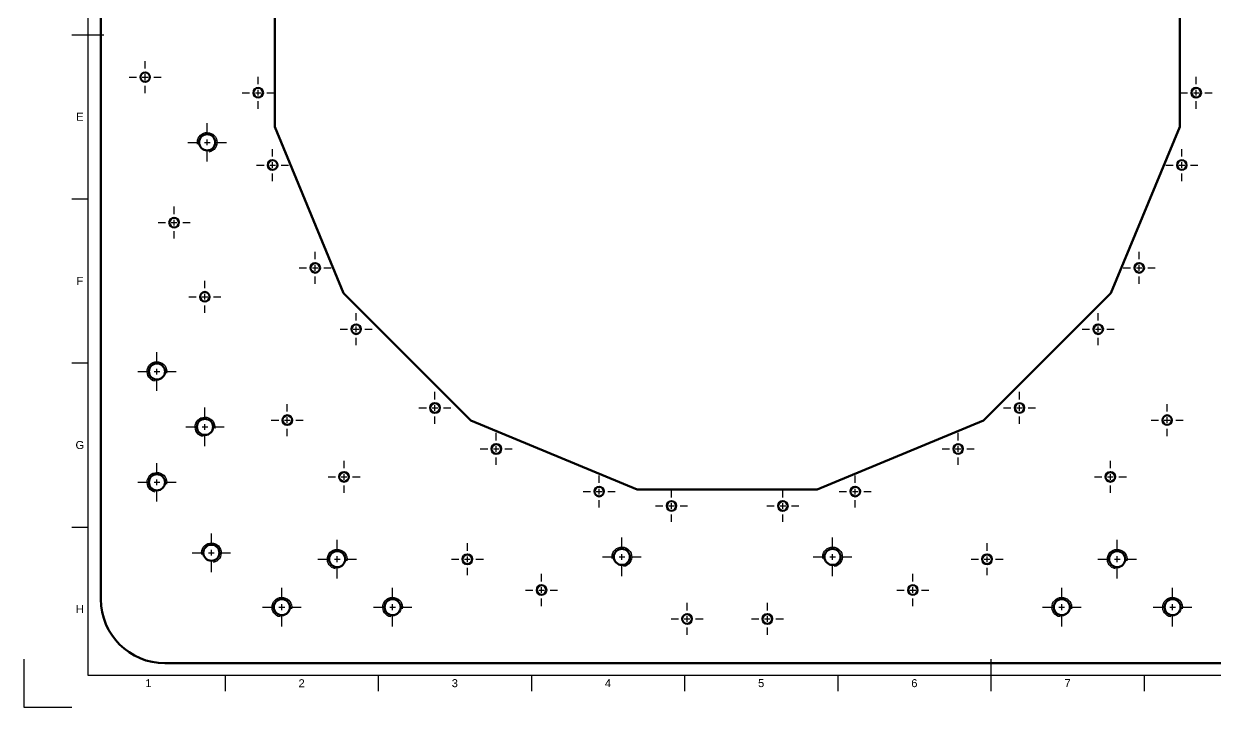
# Model space of a CAD drawing. Header units: millimetres. Extents: x 0 to 594, y 0 to 420.
# Drawn here: x 0 to 372, y 0 to 213.4 of the extents above; entities that cross this region are included whole.
import ezdxf
from ezdxf.enums import TextEntityAlignment as Align

# ---------------------------------------------------------------- set-up
doc = ezdxf.new("R2010")
doc.units = ezdxf.units.MM
doc.header["$LTSCALE"] = 0.75
doc.linetypes.add('CENTER2', pattern=[28.575, 19.05, -3.175, 3.175, -3.175])
for name, color, linetype, lineweight in [('BORDER', 7, 'Continuous', 25), ('Smart Centers', 7, 'CENTER2', 25), ('Visible', 7, 'Continuous', 50), ('Visible Narrow', 7, 'Continuous', 25)]:
    doc.layers.add(name, color=color, linetype=linetype, lineweight=lineweight)
doc.styles.add('FusionTitle', font='arial.ttf')

# ---------------------------------------------------------------- blocks, each defined once
blk = doc.blocks.new('ISO_A2_SHEET')
at = {"layer": 'BORDER'}
for p, q in [((20, 410), (20, 10)), ((15, 210), (25, 210)), ((15, 158.75), (20, 158.75)), ((15, 107.5), (20, 107.5)), ((15, 56.25), (20, 56.25)), ((302, 15), (302, 5)), ((20, 10), (584, 10)), ((62.8335, 10), (62.8335, 5)), ((110.6668, 10), (110.6668, 5)), ((158.5001, 10), (158.5001, 5)), ((206.3334, 10), (206.3334, 5)), ((254.1667, 10), (254.1667, 5)), ((349.8333, 10), (349.8333, 5))]:
    blk.add_line(p, q, dxfattribs=at)
at = {"layer": 'Defpoints'}
for p, q in [((0, 15), (0, 0)), ((0, 0), (15, 0))]:
    blk.add_line(p, q, dxfattribs=at)
at = {"layer": 'BORDER', "style": 'FusionTitle'}
for s, p in [('E', (17.5, 184.375)), ('F', (17.5, 133.125)), ('G', (17.5, 81.875)), ('H', (17.5, 30.625)), ('1', (38.91685, 7.5)), ('2', (86.75015, 7.5)), ('3', (134.58345, 7.5)), ('4', (182.41675, 7.5)), ('5', (230.25005, 7.5)), ('6', (278.08335, 7.5)), ('7', (325.91665, 7.5))]:
    blk.add_text(s, height=2.5, dxfattribs=at).set_placement(p, align=Align.MIDDLE)
blk = doc.blocks.new('*U31')
at = {"layer": 'Smart Centers', "color": 0, "ltscale": 0.75, "transparency": 16777216}
for p, q in [((0, 2.678906), (0, 5)), ((-5, 0), (-2.678906, 0)), ((2.678906, 0), (5, 0)), ((0, -5), (0, -2.678906))]:
    blk.add_line(p, q, dxfattribs=at)
at = {"layer": 'Smart Centers', "color": 0, "linetype": 'Continuous', "ltscale": 0.75, "transparency": 16777216}
for p, q in [((-0.892969, 0), (0.892969, 0)), ((0, -0.892969), (0, 0.892969))]:
    blk.add_line(p, q, dxfattribs=at)
blk = doc.blocks.new('*U32')
at = {"layer": 'Smart Centers', "color": 0, "ltscale": 0.75, "transparency": 16777216}
for p, q in [((0, 2.678906), (0, 5)), ((-5, 0), (-2.678906, 0)), ((2.678906, 0), (5, 0)), ((0, -5), (0, -2.678906))]:
    blk.add_line(p, q, dxfattribs=at)
at = {"layer": 'Smart Centers', "color": 0, "linetype": 'Continuous', "ltscale": 0.75, "transparency": 16777216}
for p, q in [((-0.892969, 0), (0.892969, 0)), ((0, -0.892969), (0, 0.892969))]:
    blk.add_line(p, q, dxfattribs=at)
blk = doc.blocks.new('*U35')
at = {"layer": 'Smart Centers', "color": 0, "ltscale": 0.75, "transparency": 16777216}
for p, q in [((0, 2.678906), (0, 5)), ((-5, 0), (-2.678906, 0)), ((2.678906, 0), (5, 0)), ((0, -5), (0, -2.678906))]:
    blk.add_line(p, q, dxfattribs=at)
at = {"layer": 'Smart Centers', "color": 0, "linetype": 'Continuous', "ltscale": 0.75, "transparency": 16777216}
for p, q in [((-0.892969, 0), (0.892969, 0)), ((0, -0.892969), (0, 0.892969))]:
    blk.add_line(p, q, dxfattribs=at)
blk = doc.blocks.new('*U36')
at = {"layer": 'Smart Centers', "color": 0, "ltscale": 0.75, "transparency": 16777216}
for p, q in [((0, 2.678906), (0, 5)), ((-5, 0), (-2.678906, 0)), ((2.678906, 0), (5, 0)), ((0, -5), (0, -2.678906))]:
    blk.add_line(p, q, dxfattribs=at)
at = {"layer": 'Smart Centers', "color": 0, "linetype": 'Continuous', "ltscale": 0.75, "transparency": 16777216}
for p, q in [((-0.892969, 0), (0.892969, 0)), ((0, -0.892969), (0, 0.892969))]:
    blk.add_line(p, q, dxfattribs=at)
blk = doc.blocks.new('*U37')
at = {"layer": 'Smart Centers', "color": 0, "ltscale": 0.75, "transparency": 16777216}
for p, q in [((0, 2.678906), (0, 5)), ((-5, 0), (-2.678906, 0)), ((2.678906, 0), (5, 0)), ((0, -5), (0, -2.678906))]:
    blk.add_line(p, q, dxfattribs=at)
at = {"layer": 'Smart Centers', "color": 0, "linetype": 'Continuous', "ltscale": 0.75, "transparency": 16777216}
for p, q in [((-0.892969, 0), (0.892969, 0)), ((0, -0.892969), (0, 0.892969))]:
    blk.add_line(p, q, dxfattribs=at)
blk = doc.blocks.new('*U38')
at = {"layer": 'Smart Centers', "color": 0, "ltscale": 0.75, "transparency": 16777216}
for p, q in [((0, 2.678906), (0, 5)), ((-5, 0), (-2.678906, 0)), ((2.678906, 0), (5, 0)), ((0, -5), (0, -2.678906))]:
    blk.add_line(p, q, dxfattribs=at)
at = {"layer": 'Smart Centers', "color": 0, "linetype": 'Continuous', "ltscale": 0.75, "transparency": 16777216}
for p, q in [((-0.892969, 0), (0.892969, 0)), ((0, -0.892969), (0, 0.892969))]:
    blk.add_line(p, q, dxfattribs=at)
blk = doc.blocks.new('*U39')
at = {"layer": 'Smart Centers', "color": 0, "ltscale": 0.75, "transparency": 16777216}
for p, q in [((0, 2.678906), (0, 5)), ((-5, 0), (-2.678906, 0)), ((2.678906, 0), (5, 0)), ((0, -5), (0, -2.678906))]:
    blk.add_line(p, q, dxfattribs=at)
at = {"layer": 'Smart Centers', "color": 0, "linetype": 'Continuous', "ltscale": 0.75, "transparency": 16777216}
for p, q in [((-0.892969, 0), (0.892969, 0)), ((0, -0.892969), (0, 0.892969))]:
    blk.add_line(p, q, dxfattribs=at)
blk = doc.blocks.new('*U40')
at = {"layer": 'Smart Centers', "color": 0, "ltscale": 0.75, "transparency": 16777216}
for p, q in [((0, 2.678906), (0, 5)), ((-5, 0), (-2.678906, 0)), ((2.678906, 0), (5, 0)), ((0, -5), (0, -2.678906))]:
    blk.add_line(p, q, dxfattribs=at)
at = {"layer": 'Smart Centers', "color": 0, "linetype": 'Continuous', "ltscale": 0.75, "transparency": 16777216}
for p, q in [((-0.892969, 0), (0.892969, 0)), ((0, -0.892969), (0, 0.892969))]:
    blk.add_line(p, q, dxfattribs=at)
blk = doc.blocks.new('*U41')
at = {"layer": 'Smart Centers', "color": 0, "ltscale": 0.75, "transparency": 16777216}
for p, q in [((0, 2.678906), (0, 5)), ((-5, 0), (-2.678906, 0)), ((2.678906, 0), (5, 0)), ((0, -5), (0, -2.678906))]:
    blk.add_line(p, q, dxfattribs=at)
at = {"layer": 'Smart Centers', "color": 0, "linetype": 'Continuous', "ltscale": 0.75, "transparency": 16777216}
for p, q in [((-0.892969, 0), (0.892969, 0)), ((0, -0.892969), (0, 0.892969))]:
    blk.add_line(p, q, dxfattribs=at)
blk = doc.blocks.new('*U42')
at = {"layer": 'Smart Centers', "color": 0, "ltscale": 0.75, "transparency": 16777216}
for p, q in [((0, 2.678906), (0, 5)), ((-5, 0), (-2.678906, 0)), ((2.678906, 0), (5, 0)), ((0, -5), (0, -2.678906))]:
    blk.add_line(p, q, dxfattribs=at)
at = {"layer": 'Smart Centers', "color": 0, "linetype": 'Continuous', "ltscale": 0.75, "transparency": 16777216}
for p, q in [((-0.892969, 0), (0.892969, 0)), ((0, -0.892969), (0, 0.892969))]:
    blk.add_line(p, q, dxfattribs=at)
blk = doc.blocks.new('*U43')
at = {"layer": 'Smart Centers', "color": 0, "ltscale": 0.75, "transparency": 16777216}
for p, q in [((0, 2.678906), (0, 5)), ((-5, 0), (-2.678906, 0)), ((2.678906, 0), (5, 0)), ((0, -5), (0, -2.678906))]:
    blk.add_line(p, q, dxfattribs=at)
at = {"layer": 'Smart Centers', "color": 0, "linetype": 'Continuous', "ltscale": 0.75, "transparency": 16777216}
for p, q in [((-0.892969, 0), (0.892969, 0)), ((0, -0.892969), (0, 0.892969))]:
    blk.add_line(p, q, dxfattribs=at)
blk = doc.blocks.new('*U44')
at = {"layer": 'Smart Centers', "color": 0, "ltscale": 0.75, "transparency": 16777216}
for p, q in [((0, 2.678906), (0, 5)), ((-5, 0), (-2.678906, 0)), ((2.678906, 0), (5, 0)), ((0, -5), (0, -2.678906))]:
    blk.add_line(p, q, dxfattribs=at)
at = {"layer": 'Smart Centers', "color": 0, "linetype": 'Continuous', "ltscale": 0.75, "transparency": 16777216}
for p, q in [((-0.892969, 0), (0.892969, 0)), ((0, -0.892969), (0, 0.892969))]:
    blk.add_line(p, q, dxfattribs=at)
blk = doc.blocks.new('*U45')
at = {"layer": 'Smart Centers', "color": 0, "ltscale": 0.75, "transparency": 16777216}
for p, q in [((0, 2.678906), (0, 5)), ((-5, 0), (-2.678906, 0)), ((2.678906, 0), (5, 0)), ((0, -5), (0, -2.678906))]:
    blk.add_line(p, q, dxfattribs=at)
at = {"layer": 'Smart Centers', "color": 0, "linetype": 'Continuous', "ltscale": 0.75, "transparency": 16777216}
for p, q in [((-0.892969, 0), (0.892969, 0)), ((0, -0.892969), (0, 0.892969))]:
    blk.add_line(p, q, dxfattribs=at)
blk = doc.blocks.new('*U46')
at = {"layer": 'Smart Centers', "color": 0, "ltscale": 0.75, "transparency": 16777216}
for p, q in [((0, 2.678906), (0, 5)), ((-5, 0), (-2.678906, 0)), ((2.678906, 0), (5, 0)), ((0, -5), (0, -2.678906))]:
    blk.add_line(p, q, dxfattribs=at)
at = {"layer": 'Smart Centers', "color": 0, "linetype": 'Continuous', "ltscale": 0.75, "transparency": 16777216}
for p, q in [((-0.892969, 0), (0.892969, 0)), ((0, -0.892969), (0, 0.892969))]:
    blk.add_line(p, q, dxfattribs=at)
blk = doc.blocks.new('*U47')
at = {"layer": 'Smart Centers', "color": 0, "ltscale": 0.75, "transparency": 16777216}
for p, q in [((0, 2.678906), (0, 5)), ((-5, 0), (-2.678906, 0)), ((2.678906, 0), (5, 0)), ((0, -5), (0, -2.678906))]:
    blk.add_line(p, q, dxfattribs=at)
at = {"layer": 'Smart Centers', "color": 0, "linetype": 'Continuous', "ltscale": 0.75, "transparency": 16777216}
for p, q in [((-0.892969, 0), (0.892969, 0)), ((0, -0.892969), (0, 0.892969))]:
    blk.add_line(p, q, dxfattribs=at)
blk = doc.blocks.new('*U48')
at = {"layer": 'Smart Centers', "color": 0, "ltscale": 0.75, "transparency": 16777216}
for p, q in [((0, 2.678906), (0, 5)), ((-5, 0), (-2.678906, 0)), ((2.678906, 0), (5, 0)), ((0, -5), (0, -2.678906))]:
    blk.add_line(p, q, dxfattribs=at)
at = {"layer": 'Smart Centers', "color": 0, "linetype": 'Continuous', "ltscale": 0.75, "transparency": 16777216}
for p, q in [((-0.892969, 0), (0.892969, 0)), ((0, -0.892969), (0, 0.892969))]:
    blk.add_line(p, q, dxfattribs=at)
blk = doc.blocks.new('*U49')
at = {"layer": 'Smart Centers', "color": 0, "ltscale": 0.75, "transparency": 16777216}
for p, q in [((0, 2.678906), (0, 5)), ((-5, 0), (-2.678906, 0)), ((2.678906, 0), (5, 0)), ((0, -5), (0, -2.678906))]:
    blk.add_line(p, q, dxfattribs=at)
at = {"layer": 'Smart Centers', "color": 0, "linetype": 'Continuous', "ltscale": 0.75, "transparency": 16777216}
for p, q in [((-0.892969, 0), (0.892969, 0)), ((0, -0.892969), (0, 0.892969))]:
    blk.add_line(p, q, dxfattribs=at)
blk = doc.blocks.new('*U50')
at = {"layer": 'Smart Centers', "color": 0, "ltscale": 0.75, "transparency": 16777216}
for p, q in [((0, 2.678906), (0, 5)), ((-5, 0), (-2.678906, 0)), ((2.678906, 0), (5, 0)), ((0, -5), (0, -2.678906))]:
    blk.add_line(p, q, dxfattribs=at)
at = {"layer": 'Smart Centers', "color": 0, "linetype": 'Continuous', "ltscale": 0.75, "transparency": 16777216}
for p, q in [((-0.892969, 0), (0.892969, 0)), ((0, -0.892969), (0, 0.892969))]:
    blk.add_line(p, q, dxfattribs=at)
blk = doc.blocks.new('*U51')
at = {"layer": 'Smart Centers', "color": 0, "ltscale": 0.75, "transparency": 16777216}
for p, q in [((0, 2.678906), (0, 5)), ((-5, 0), (-2.678906, 0)), ((2.678906, 0), (5, 0)), ((0, -5), (0, -2.678906))]:
    blk.add_line(p, q, dxfattribs=at)
at = {"layer": 'Smart Centers', "color": 0, "linetype": 'Continuous', "ltscale": 0.75, "transparency": 16777216}
for p, q in [((-0.892969, 0), (0.892969, 0)), ((0, -0.892969), (0, 0.892969))]:
    blk.add_line(p, q, dxfattribs=at)
blk = doc.blocks.new('*U52')
at = {"layer": 'Smart Centers', "color": 0, "ltscale": 0.75, "transparency": 16777216}
for p, q in [((0, 2.678906), (0, 5)), ((-5, 0), (-2.678906, 0)), ((2.678906, 0), (5, 0)), ((0, -5), (0, -2.678906))]:
    blk.add_line(p, q, dxfattribs=at)
at = {"layer": 'Smart Centers', "color": 0, "linetype": 'Continuous', "ltscale": 0.75, "transparency": 16777216}
for p, q in [((-0.892969, 0), (0.892969, 0)), ((0, -0.892969), (0, 0.892969))]:
    blk.add_line(p, q, dxfattribs=at)
blk = doc.blocks.new('*U53')
at = {"layer": 'Smart Centers', "color": 0, "ltscale": 0.75, "transparency": 16777216}
for p, q in [((0, 2.678906), (0, 5)), ((-5, 0), (-2.678906, 0)), ((2.678906, 0), (5, 0)), ((0, -5), (0, -2.678906))]:
    blk.add_line(p, q, dxfattribs=at)
at = {"layer": 'Smart Centers', "color": 0, "linetype": 'Continuous', "ltscale": 0.75, "transparency": 16777216}
for p, q in [((-0.892969, 0), (0.892969, 0)), ((0, -0.892969), (0, 0.892969))]:
    blk.add_line(p, q, dxfattribs=at)
blk = doc.blocks.new('*U54')
at = {"layer": 'Smart Centers', "color": 0, "ltscale": 0.75, "transparency": 16777216}
for p, q in [((0, 2.678906), (0, 5)), ((-5, 0), (-2.678906, 0)), ((2.678906, 0), (5, 0)), ((0, -5), (0, -2.678906))]:
    blk.add_line(p, q, dxfattribs=at)
at = {"layer": 'Smart Centers', "color": 0, "linetype": 'Continuous', "ltscale": 0.75, "transparency": 16777216}
for p, q in [((-0.892969, 0), (0.892969, 0)), ((0, -0.892969), (0, 0.892969))]:
    blk.add_line(p, q, dxfattribs=at)
blk = doc.blocks.new('*U55')
at = {"layer": 'Smart Centers', "color": 0, "ltscale": 0.75, "transparency": 16777216}
for p, q in [((0, 2.678906), (0, 5)), ((-5, 0), (-2.678906, 0)), ((2.678906, 0), (5, 0)), ((0, -5), (0, -2.678906))]:
    blk.add_line(p, q, dxfattribs=at)
at = {"layer": 'Smart Centers', "color": 0, "linetype": 'Continuous', "ltscale": 0.75, "transparency": 16777216}
for p, q in [((-0.892969, 0), (0.892969, 0)), ((0, -0.892969), (0, 0.892969))]:
    blk.add_line(p, q, dxfattribs=at)
blk = doc.blocks.new('*U56')
at = {"layer": 'Smart Centers', "color": 0, "ltscale": 0.75, "transparency": 16777216}
for p, q in [((0, 2.678906), (0, 5)), ((-5, 0), (-2.678906, 0)), ((2.678906, 0), (5, 0)), ((0, -5), (0, -2.678906))]:
    blk.add_line(p, q, dxfattribs=at)
at = {"layer": 'Smart Centers', "color": 0, "linetype": 'Continuous', "ltscale": 0.75, "transparency": 16777216}
for p, q in [((-0.892969, 0), (0.892969, 0)), ((0, -0.892969), (0, 0.892969))]:
    blk.add_line(p, q, dxfattribs=at)
blk = doc.blocks.new('*U57')
at = {"layer": 'Smart Centers', "color": 0, "ltscale": 0.75, "transparency": 16777216}
for p, q in [((0, 2.678906), (0, 5)), ((-5, 0), (-2.678906, 0)), ((2.678906, 0), (5, 0)), ((0, -5), (0, -2.678906))]:
    blk.add_line(p, q, dxfattribs=at)
at = {"layer": 'Smart Centers', "color": 0, "linetype": 'Continuous', "ltscale": 0.75, "transparency": 16777216}
for p, q in [((-0.892969, 0), (0.892969, 0)), ((0, -0.892969), (0, 0.892969))]:
    blk.add_line(p, q, dxfattribs=at)
blk = doc.blocks.new('*U58')
at = {"layer": 'Smart Centers', "color": 0, "ltscale": 0.75, "transparency": 16777216}
for p, q in [((0, 2.678906), (0, 5)), ((-5, 0), (-2.678906, 0)), ((2.678906, 0), (5, 0)), ((0, -5), (0, -2.678906))]:
    blk.add_line(p, q, dxfattribs=at)
at = {"layer": 'Smart Centers', "color": 0, "linetype": 'Continuous', "ltscale": 0.75, "transparency": 16777216}
for p, q in [((-0.892969, 0), (0.892969, 0)), ((0, -0.892969), (0, 0.892969))]:
    blk.add_line(p, q, dxfattribs=at)
blk = doc.blocks.new('*U59')
at = {"layer": 'Smart Centers', "color": 0, "ltscale": 0.75, "transparency": 16777216}
for p, q in [((0, 2.678906), (0, 5)), ((-5, 0), (-2.678906, 0)), ((2.678906, 0), (5, 0)), ((0, -5), (0, -2.678906))]:
    blk.add_line(p, q, dxfattribs=at)
at = {"layer": 'Smart Centers', "color": 0, "linetype": 'Continuous', "ltscale": 0.75, "transparency": 16777216}
for p, q in [((-0.892969, 0), (0.892969, 0)), ((0, -0.892969), (0, 0.892969))]:
    blk.add_line(p, q, dxfattribs=at)
blk = doc.blocks.new('*U60')
at = {"layer": 'Smart Centers', "color": 0, "ltscale": 0.75, "transparency": 16777216}
for p, q in [((0, 2.678906), (0, 5)), ((-5, 0), (-2.678906, 0)), ((2.678906, 0), (5, 0)), ((0, -5), (0, -2.678906))]:
    blk.add_line(p, q, dxfattribs=at)
at = {"layer": 'Smart Centers', "color": 0, "linetype": 'Continuous', "ltscale": 0.75, "transparency": 16777216}
for p, q in [((-0.892969, 0), (0.892969, 0)), ((0, -0.892969), (0, 0.892969))]:
    blk.add_line(p, q, dxfattribs=at)
blk = doc.blocks.new('*U61')
at = {"layer": 'Smart Centers', "color": 0, "ltscale": 0.75, "transparency": 16777216}
for p, q in [((0, 2.678906), (0, 5)), ((-5, 0), (-2.678906, 0)), ((2.678906, 0), (5, 0)), ((0, -5), (0, -2.678906))]:
    blk.add_line(p, q, dxfattribs=at)
at = {"layer": 'Smart Centers', "color": 0, "linetype": 'Continuous', "ltscale": 0.75, "transparency": 16777216}
for p, q in [((-0.892969, 0), (0.892969, 0)), ((0, -0.892969), (0, 0.892969))]:
    blk.add_line(p, q, dxfattribs=at)
blk = doc.blocks.new('*U90')
at = {"layer": 'Smart Centers', "color": 0, "ltscale": 0.75, "transparency": 16777216}
for p, q in [((0, 2.678906), (0, 6.0175)), ((-6.0175, 0), (-2.678906, 0)), ((2.678906, 0), (6.0175, 0)), ((0, -6.0175), (0, -2.678906))]:
    blk.add_line(p, q, dxfattribs=at)
at = {"layer": 'Smart Centers', "color": 0, "linetype": 'Continuous', "ltscale": 0.75, "transparency": 16777216}
for p, q in [((-0.892969, 0), (0.892969, 0)), ((0, -0.892969), (0, 0.892969))]:
    blk.add_line(p, q, dxfattribs=at)
blk = doc.blocks.new('*U91')
at = {"layer": 'Smart Centers', "color": 0, "ltscale": 0.75, "transparency": 16777216}
for p, q in [((0, 2.678906), (0, 6.0175)), ((-6.0175, 0), (-2.678906, 0)), ((2.678906, 0), (6.0175, 0)), ((0, -6.0175), (0, -2.678906))]:
    blk.add_line(p, q, dxfattribs=at)
at = {"layer": 'Smart Centers', "color": 0, "linetype": 'Continuous', "ltscale": 0.75, "transparency": 16777216}
for p, q in [((-0.892969, 0), (0.892969, 0)), ((0, -0.892969), (0, 0.892969))]:
    blk.add_line(p, q, dxfattribs=at)
blk = doc.blocks.new('*U92')
at = {"layer": 'Smart Centers', "color": 0, "ltscale": 0.75, "transparency": 16777216}
for p, q in [((0, 2.678906), (0, 6.0175)), ((-6.0175, 0), (-2.678906, 0)), ((2.678906, 0), (6.0175, 0)), ((0, -6.0175), (0, -2.678906))]:
    blk.add_line(p, q, dxfattribs=at)
at = {"layer": 'Smart Centers', "color": 0, "linetype": 'Continuous', "ltscale": 0.75, "transparency": 16777216}
for p, q in [((-0.892969, 0), (0.892969, 0)), ((0, -0.892969), (0, 0.892969))]:
    blk.add_line(p, q, dxfattribs=at)
blk = doc.blocks.new('*U93')
at = {"layer": 'Smart Centers', "color": 0, "ltscale": 0.75, "transparency": 16777216}
for p, q in [((0, 2.678906), (0, 6.0175)), ((-6.0175, 0), (-2.678906, 0)), ((2.678906, 0), (6.0175, 0)), ((0, -6.0175), (0, -2.678906))]:
    blk.add_line(p, q, dxfattribs=at)
at = {"layer": 'Smart Centers', "color": 0, "linetype": 'Continuous', "ltscale": 0.75, "transparency": 16777216}
for p, q in [((-0.892969, 0), (0.892969, 0)), ((0, -0.892969), (0, 0.892969))]:
    blk.add_line(p, q, dxfattribs=at)
blk = doc.blocks.new('*U94')
at = {"layer": 'Smart Centers', "color": 0, "ltscale": 0.75, "transparency": 16777216}
for p, q in [((0, 2.678906), (0, 6.0175)), ((-6.0175, 0), (-2.678906, 0)), ((2.678906, 0), (6.0175, 0)), ((0, -6.0175), (0, -2.678906))]:
    blk.add_line(p, q, dxfattribs=at)
at = {"layer": 'Smart Centers', "color": 0, "linetype": 'Continuous', "ltscale": 0.75, "transparency": 16777216}
for p, q in [((-0.892969, 0), (0.892969, 0)), ((0, -0.892969), (0, 0.892969))]:
    blk.add_line(p, q, dxfattribs=at)
blk = doc.blocks.new('*U95')
at = {"layer": 'Smart Centers', "color": 0, "ltscale": 0.75, "transparency": 16777216}
for p, q in [((0, 2.678906), (0, 6.0175)), ((-6.0175, 0), (-2.678906, 0)), ((2.678906, 0), (6.0175, 0)), ((0, -6.0175), (0, -2.678906))]:
    blk.add_line(p, q, dxfattribs=at)
at = {"layer": 'Smart Centers', "color": 0, "linetype": 'Continuous', "ltscale": 0.75, "transparency": 16777216}
for p, q in [((-0.892969, 0), (0.892969, 0)), ((0, -0.892969), (0, 0.892969))]:
    blk.add_line(p, q, dxfattribs=at)
blk = doc.blocks.new('*U96')
at = {"layer": 'Smart Centers', "color": 0, "ltscale": 0.75, "transparency": 16777216}
for p, q in [((0, 2.678906), (0, 6.0175)), ((-6.0175, 0), (-2.678906, 0)), ((2.678906, 0), (6.0175, 0)), ((0, -6.0175), (0, -2.678906))]:
    blk.add_line(p, q, dxfattribs=at)
at = {"layer": 'Smart Centers', "color": 0, "linetype": 'Continuous', "ltscale": 0.75, "transparency": 16777216}
for p, q in [((-0.892969, 0), (0.892969, 0)), ((0, -0.892969), (0, 0.892969))]:
    blk.add_line(p, q, dxfattribs=at)
blk = doc.blocks.new('*U97')
at = {"layer": 'Smart Centers', "color": 0, "ltscale": 0.75, "transparency": 16777216}
for p, q in [((0, 2.678906), (0, 6.0175)), ((-6.0175, 0), (-2.678906, 0)), ((2.678906, 0), (6.0175, 0)), ((0, -6.0175), (0, -2.678906))]:
    blk.add_line(p, q, dxfattribs=at)
at = {"layer": 'Smart Centers', "color": 0, "linetype": 'Continuous', "ltscale": 0.75, "transparency": 16777216}
for p, q in [((-0.892969, 0), (0.892969, 0)), ((0, -0.892969), (0, 0.892969))]:
    blk.add_line(p, q, dxfattribs=at)
blk = doc.blocks.new('*U98')
at = {"layer": 'Smart Centers', "color": 0, "ltscale": 0.75, "transparency": 16777216}
for p, q in [((0, 2.678906), (0, 6.0175)), ((-6.0175, 0), (-2.678906, 0)), ((2.678906, 0), (6.0175, 0)), ((0, -6.0175), (0, -2.678906))]:
    blk.add_line(p, q, dxfattribs=at)
at = {"layer": 'Smart Centers', "color": 0, "linetype": 'Continuous', "ltscale": 0.75, "transparency": 16777216}
for p, q in [((-0.892969, 0), (0.892969, 0)), ((0, -0.892969), (0, 0.892969))]:
    blk.add_line(p, q, dxfattribs=at)
blk = doc.blocks.new('*U99')
at = {"layer": 'Smart Centers', "color": 0, "ltscale": 0.75, "transparency": 16777216}
for p, q in [((0, 2.678906), (0, 6.0175)), ((-6.0175, 0), (-2.678906, 0)), ((2.678906, 0), (6.0175, 0)), ((0, -6.0175), (0, -2.678906))]:
    blk.add_line(p, q, dxfattribs=at)
at = {"layer": 'Smart Centers', "color": 0, "linetype": 'Continuous', "ltscale": 0.75, "transparency": 16777216}
for p, q in [((-0.892969, 0), (0.892969, 0)), ((0, -0.892969), (0, 0.892969))]:
    blk.add_line(p, q, dxfattribs=at)
blk = doc.blocks.new('*U100')
at = {"layer": 'Smart Centers', "color": 0, "ltscale": 0.75, "transparency": 16777216}
for p, q in [((0, 2.678906), (0, 6.0175)), ((-6.0175, 0), (-2.678906, 0)), ((2.678906, 0), (6.0175, 0)), ((0, -6.0175), (0, -2.678906))]:
    blk.add_line(p, q, dxfattribs=at)
at = {"layer": 'Smart Centers', "color": 0, "linetype": 'Continuous', "ltscale": 0.75, "transparency": 16777216}
for p, q in [((-0.892969, 0), (0.892969, 0)), ((0, -0.892969), (0, 0.892969))]:
    blk.add_line(p, q, dxfattribs=at)
blk = doc.blocks.new('*U101')
at = {"layer": 'Smart Centers', "color": 0, "ltscale": 0.75, "transparency": 16777216}
for p, q in [((0, 2.678906), (0, 6.0175)), ((-6.0175, 0), (-2.678906, 0)), ((2.678906, 0), (6.0175, 0)), ((0, -6.0175), (0, -2.678906))]:
    blk.add_line(p, q, dxfattribs=at)
at = {"layer": 'Smart Centers', "color": 0, "linetype": 'Continuous', "ltscale": 0.75, "transparency": 16777216}
for p, q in [((-0.892969, 0), (0.892969, 0)), ((0, -0.892969), (0, 0.892969))]:
    blk.add_line(p, q, dxfattribs=at)
blk = doc.blocks.new('*U102')
at = {"layer": 'Smart Centers', "color": 0, "ltscale": 0.75, "transparency": 16777216}
for p, q in [((0, 2.678906), (0, 6.0175)), ((-6.0175, 0), (-2.678906, 0)), ((2.678906, 0), (6.0175, 0)), ((0, -6.0175), (0, -2.678906))]:
    blk.add_line(p, q, dxfattribs=at)
at = {"layer": 'Smart Centers', "color": 0, "linetype": 'Continuous', "ltscale": 0.75, "transparency": 16777216}
for p, q in [((-0.892969, 0), (0.892969, 0)), ((0, -0.892969), (0, 0.892969))]:
    blk.add_line(p, q, dxfattribs=at)

msp = doc.modelspace()

# ---------------------------------------------------------------- linework, layer by layer
at = {"layer": 'Visible'}
for p, q in [((24.069071, 33.72816), (24.069071, 384.871727)), ((78.355385, 181.196517), (78.355385, 237.403371)), ((360.926324, 237.403371), (360.926324, 181.196517)), ((99.864817, 129.268154), (78.355385, 181.196517)), ((360.926324, 181.196517), (339.416892, 129.268154)), ((139.609065, 89.523906), (99.864817, 129.268154)), ((339.416892, 129.268154), (299.672644, 89.523906)), ((191.537427, 68.014474), (139.609065, 89.523906)), ((299.672644, 89.523906), (247.744282, 68.014474)), ((247.744282, 68.014474), (191.537427, 68.014474)), ((395.212638, 13.72816), (44.069071, 13.72816))]:
    msp.add_line(p, q, dxfattribs=at)
at = {"layer": 'Visible', "extrusion": (0, 0, -1)}
for centre, radius in [((-37.896727, 196.764724), 1.5), ((-73.185854, 191.909944), 1.5), ((-366.095854, 191.909944), 1.5), ((-57.269872, 176.405408), 2.5175), ((-77.679213, 169.320307), 1.5), ((-361.602496, 169.320307), 1.5), ((-46.934154, 151.33051), 1.5), ((-90.988942, 137.187777), 1.5), ((-348.292766, 137.187777), 1.5), ((-56.528195, 128.168445), 1.5), ((-103.784944, 118.037207), 1.5), ((-335.496765, 118.037207), 1.5), ((-41.568229, 104.818116), 2.5175), ((-128.378118, 93.444033), 1.5), ((-310.903591, 93.444033), 1.5), ((-56.568229, 87.522717), 2.5175), ((-82.264611, 89.651177), 1.5), ((-357.017098, 89.651177), 1.5), ((-147.528687, 80.648032), 1.5), ((-291.753022, 80.648032), 1.5), ((-41.568229, 70.227319), 2.5175), ((-99.992088, 71.9237), 1.5), ((-339.289621, 71.9237), 1.5), ((-179.661217, 67.338302), 1.5), ((-259.620491, 67.338302), 1.5), ((-202.250854, 62.844944), 1.5), ((-237.030854, 62.844944), 1.5), ((-58.568229, 48.227319), 2.5175), ((-97.863628, 46.227319), 2.5175), ((-186.746319, 46.928961), 2.5175), ((-252.53539, 46.928961), 2.5175), ((-341.418081, 46.227319), 2.5175), ((-138.509355, 46.187285), 1.5), ((-300.772354, 46.187285), 1.5), ((-161.67142, 36.593243), 1.5), ((-277.610288, 36.593243), 1.5), ((-80.568229, 31.227319), 2.5175), ((-115.159027, 31.227319), 2.5175), ((-324.122682, 31.227319), 2.5175), ((-358.71348, 31.227319), 2.5175), ((-207.105635, 27.555816), 1.5), ((-232.176074, 27.555816), 1.5)]:
    msp.add_circle(centre, radius, dxfattribs=at)
msp.add_arc((-44.069071, 33.72816), 20, 270, 0, dxfattribs=at)
at = {"layer": 'Visible Narrow', "extrusion": (0, 0, -1)}
for centre, start, end in [((-57.269872, 176.405408), 350, 260), ((-41.568229, 104.818116), 280, 190), ((-56.568229, 87.522717), 280, 190), ((-41.568229, 70.227319), 280, 190), ((-58.568229, 48.227319), 350, 260), ((-97.863628, 46.227319), 280, 190), ((-186.746319, 46.928961), 350, 260), ((-252.53539, 46.928961), 350, 260), ((-341.418081, 46.227319), 280, 190), ((-80.568229, 31.227319), 280, 190), ((-115.159027, 31.227319), 280, 190), ((-324.122682, 31.227319), 280, 190), ((-358.71348, 31.227319), 280, 190)]:
    msp.add_arc(centre, 3.0735, start, end, dxfattribs=at)

# ---------------------------------------------------------------- block references
at = {"layer": 'BORDER'}
msp.add_blockref('ISO_A2_SHEET', (0, 0), dxfattribs=at)
at = {"layer": 'Smart Centers', "ltscale": 0.75}
for name, p in [('*U60', (37.896727, 196.764724)), ('*U61', (73.185854, 191.909944)), ('*U31', (366.095854, 191.909944)), ('*U102', (57.269872, 176.405408)), ('*U58', (77.679213, 169.320307)), ('*U32', (361.602496, 169.320307)), ('*U59', (46.934154, 151.33051)), ('*U57', (90.988942, 137.187777)), ('*U35', (348.292766, 137.187777)), ('*U56', (56.528195, 128.168445)), ('*U53', (103.784944, 118.037207)), ('*U36', (335.496765, 118.037207)), ('*U101', (41.568229, 104.818116)), ('*U52', (128.378118, 93.444033)), ('*U39', (310.903591, 93.444033)), ('*U100', (56.568229, 87.522717)), ('*U55', (82.264611, 89.651177)), ('*U37', (357.017098, 89.651177)), ('*U51', (147.528687, 80.648032)), ('*U40', (291.753022, 80.648032)), ('*U99', (41.568229, 70.227319)), ('*U54', (99.992088, 71.9237)), ('*U38', (339.289621, 71.9237)), ('*U47', (179.661217, 67.338302)), ('*U43', (259.620491, 67.338302)), ('*U48', (202.250854, 62.844944)), ('*U44', (237.030854, 62.844944)), ('*U98', (58.568229, 48.227319)), ('*U96', (97.863628, 46.227319)), ('*U94', (186.746319, 46.928961)), ('*U93', (252.53539, 46.928961)), ('*U90', (341.418081, 46.227319)), ('*U49', (138.509355, 46.187285)), ('*U41', (300.772354, 46.187285)), ('*U50', (161.67142, 36.593243)), ('*U42', (277.610288, 36.593243)), ('*U97', (80.568229, 31.227319)), ('*U95', (115.159027, 31.227319)), ('*U92', (324.122682, 31.227319)), ('*U91', (358.71348, 31.227319)), ('*U46', (207.105635, 27.555816)), ('*U45', (232.176074, 27.555816))]:
    msp.add_blockref(name, p, dxfattribs=at)

doc.saveas('drawing.dxf')
